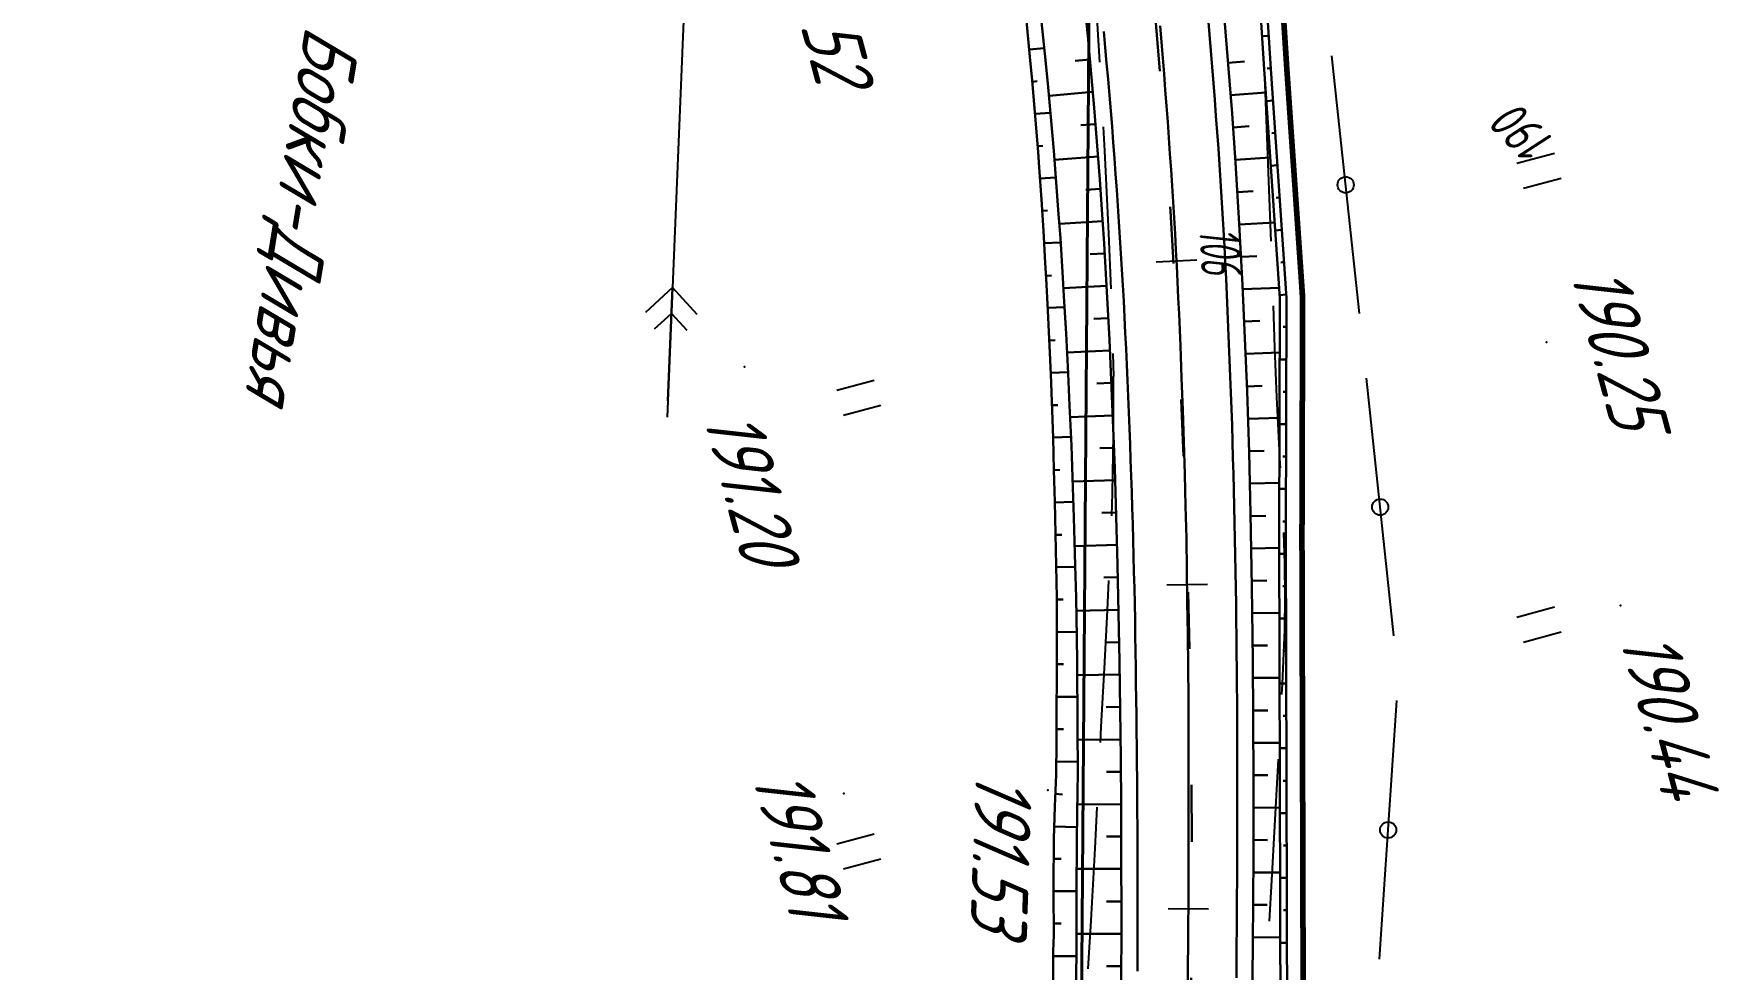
# Model space of a CAD drawing. Header units: millimetres. Extents: x -698 to 8131, y -704 to 4503.
# Drawn here: x 6838.3 to 6942.4, y 1269.1 to 1326.8 of the extents above; entities that cross this region are included whole.
import ezdxf

# ---------------------------------------------------------------- set-up
doc = ezdxf.new("R2010")
doc.units = ezdxf.units.MM
doc.linetypes.add('CONTI', pattern=[0])
doc.linetypes.add('STROT', pattern=[1.7, 0.5, -1.2])
for name, color, linetype, lineweight in [('10', 1, 'Continuous', 35), ('КОПИЯ_ОСЬ_13_ОТКОСЫ', 7, 'Continuous', 30), ('КОПИЯ_ОСЬ_ГРАНИЦЫ_ПОЛОС', 7, 'Continuous', 30), ('ОСЬ_ВЕРХ_ПОКРЫТИЯ_ГРАНИЦЫ_ПОЛОС', 7, 'Continuous', 30), ('ОСЬ_ВЕРХ_ПОКРЫТИЯ_ОСЬ', 1, 'Continuous', 30)]:
    doc.layers.add(name, color=color, linetype=linetype, lineweight=lineweight)
for name, color, linetype in [('_Ростелеком', 6, 'Continuous'), ('GOR_BDEFAULT', 212, 'CONTI'), ('NAD_MDEFAULT', 7, 'CONTI'), ('PI_OTDEFAULT', 172, 'CONTI'), ('PI_TTDEFAULT', 5, 'CONTI'), ('PLN_O', 7, 'CONTI'), ('SIT_LDEFAULT', 7, 'CONTI'), ('ZAPSKDEFAULT', 7, 'CONTI'), ('ОСЬ_ВЕРХ_ПОКРЫТИЯ_ПИКЕТЫ', 1, 'Continuous'), ('разметка', 7, 'Continuous')]:
    doc.layers.add(name, color=color, linetype=linetype)
doc.styles.add('eskd', font='isocpeui.ttf', dxfattribs={"width": 1.2})
doc.styles.add('SHRFT', font='isocpeui.ttf', dxfattribs={"width": 3.5})
doc.styles.get("Standard").update_dxf_attribs({"font": 'isocpeui.ttf'})
doc.styles.add('STYLE1', font='isocpeui.ttf', dxfattribs={"width": 0.9})
doc.linetypes.add('кабель_связи_проект.', pattern='A,10,-1,["/",STYLE1,S=3,R=0,X=0,Y=-1.5],-4.1', length=15.1)

# ---------------------------------------------------------------- blocks, each defined once
blk = doc.blocks.new('BL_2011')
at = {"color": 0}
for p, q in [((0, 0), (0, 2.4)), ((1.6, 0), (1.6, 2.4))]:
    blk.add_line(p, q, dxfattribs=at)

msp = doc.modelspace()

# ---------------------------------------------------------------- linework, layer by layer
at = {"layer": '10'}
for points in [[(6902.93, 1251.98), (6903.56, 1335.79), (6880.78, 1412.03), (6880.47, 1414.96), (6866.92, 1458.4), (6797.08, 1610.08), (6794.69, 1614.43), (6724.14, 1742.58), (6704.84, 1766.49), (6689.15, 1801.79), (6654.02, 1885.16), (6664.44, 1886.72), (6627.66, 1965.75), (6627.66, 1965.75), (6596.74, 2034.52), (6566.96, 2095.73), (6559.64, 2110.78), (6527.46, 2173.29), (6523.08, 2181.79), (6513.16, 2179.07), (6475.06, 2252.04), (6456.56, 2297.14)], [(6916.74, 1265.6), (6916.66, 1295.75), (6916.62, 1310.53), (6915.72, 1324.72), (6913.57, 1358.39), (6912.67, 1375.05), (6883.37, 1470.17), (6883.37, 1470.17), (6842.84, 1558.82), (6836.19, 1556.31), (6807.74, 1615.35), (6800.55, 1628.46), (6735.12, 1747.79), (6696.87, 1833.95), (6674.44, 1892.62), (6666.69, 1908.75), (6637.91, 1968.66)], [(6627.66, 1965.75), (6664.44, 1886.72), (6654.02, 1885.16), (6689.15, 1801.79), (6704.84, 1766.49), (6724.14, 1742.58), (6794.69, 1614.43), (6797.08, 1610.08), (6866.92, 1458.4), (6880.47, 1414.96), (6880.78, 1412.03), (6903.56, 1335.79), (6902.93, 1251.98)]]:
    msp.add_lwpolyline(points, dxfattribs=at)
at = {"layer": '_Ростелеком', "linetype": 'кабель_связи_проект.', "ltscale": 0.25}
msp.add_lwpolyline([(6916.74, 1265.6, 0.35, 0.35, 0), (6916.66, 1295.75, 0.35, 0.35, 0), (6916.7, 1310.54, 0.35, 0.35, 0), (6915.72, 1324.72, 0.35, 0.35, 0), (6914.41, 1345.34, 0.35, 0.35, 0), (6911.88, 1374.94, 0.35, 0.35, 0), (6903.72, 1402.12, 0.35, 0.35, 0), (6896.26, 1426.26, 0.35, 0.35, 0), (6888.99, 1450.86, 0.35, 0.35, 0), (6888.99, 1450.86, 0.35, 0.35, 0), (6883.37, 1470.17, 0.35, 0.35, 0), (6865.7, 1508.82, 0.35, 0.35, 0), (6845.01, 1548.28, 0.35, 0.35, 0), (6827.6, 1582.74, 0.35, 0.35, 0), (6809.55, 1615.77, 0.35, 0.35, 0), (6786.16, 1661.13, 0.35, 0.35, 0), (6766.49, 1696.78, 0.35, 0.35, 0)], format="xyseb", dxfattribs=at)
at = {"layer": 'PI_TTDEFAULT', "color": 5}
for p in [(6931.77, 1307.79, 190.25), (6882.24, 1306.27, 191.2), (6936.32, 1291.55, 190.44), (6888.37, 1279.93, 191.81), (6900.96, 1280.15, 191.53)]:
    msp.add_point(p, dxfattribs=at)
at = {"layer": 'PLN_O'}
for p, q in [((6920.21, 1309.55), (6918.51, 1325.46)), ((6922.34, 1289.66), (6920.64, 1305.57)), ((6921.45, 1269.71), (6922.51, 1285.67))]:
    msp.add_line(p, q, dxfattribs=at)
for centre in [(6919.36, 1317.5), (6921.49, 1297.61), (6921.98, 1277.69)]:
    msp.add_circle(centre, 0.5, dxfattribs=at)
at = {"layer": 'SIT_LDEFAULT', "color": 7}
for p, q in [((6878.77, 1335.1), (6877.46, 1303.17)), ((6903.89, 1329.47), (6904.16, 1325.06)), ((6914.38, 1323.72), (6914.37, 1324.02)), ((6914.61, 1317.73), (6914.38, 1323.72)), ((6904.39, 1321.07), (6904.47, 1319.6)), ((6904.47, 1319.6), (6904.72, 1314.49)), ((6914.75, 1314.03), (6914.61, 1317.73)), ((6904.72, 1314.49), (6904.86, 1311.08)), ((6877.79, 1311.16), (6876.12, 1309.63)), ((6877.5, 1304.17), (6877.79, 1311.16)), ((6879.32, 1309.5), (6877.79, 1311.16)), ((6876.68, 1308.61), (6877.72, 1309.56)), ((6877.72, 1309.56), (6878.68, 1308.52)), ((6914.99, 1307.44), (6914.9, 1310.03)), ((6915.11, 1304.39), (6914.99, 1307.44)), ((6904.98, 1307.08), (6905.02, 1305.67)), ((6905.01, 1305.67), (6905.01, 1302.07)), ((6915.21, 1302.34), (6915.11, 1304.39)), ((6915.32, 1300.29), (6915.21, 1302.34)), ((6905.01, 1302.07), (6904.95, 1298.47)), ((6915.33, 1300.04), (6915.32, 1300.29)), ((6904.94, 1298.47), (6904.89, 1297.08)), ((6915.6, 1294.14), (6915.54, 1296.04)), ((6915.63, 1292.09), (6915.6, 1294.14)), ((6904.72, 1293.08), (6904.63, 1291.26)), ((6915.6, 1290.04), (6915.63, 1292.09)), ((6904.64, 1291.26), (6904.45, 1287.66)), ((6915.45, 1286.71), (6915.6, 1290.04)), ((6904.45, 1287.66), (6904.25, 1284.06)), ((6915.42, 1286.05), (6915.45, 1286.71)), ((6904.25, 1284.06), (6904.2, 1283.09)), ((6914.8, 1274.57), (6915.17, 1281.31)), ((6915.17, 1281.31), (6915.21, 1282.06)), ((6903.99, 1279.1), (6903.86, 1276.54)), ((6903.87, 1276.54), (6903.62, 1272.1)), ((6914.66, 1272.07), (6914.8, 1274.57)), ((6903.62, 1272.1), (6903.44, 1269.12))]:
    msp.add_line(p, q, dxfattribs=at)
at = {"layer": 'КОПИЯ_ОСЬ_13_ОТКОСЫ'}
for p, q in [((6914.6, 1326.69), (6914.2, 1326.67)), ((6914.72, 1324.7), (6914.52, 1324.68)), ((6914.86, 1322.7), (6914.46, 1322.67)), ((6915, 1320.71), (6914.8, 1320.69)), ((6915.14, 1318.71), (6914.74, 1318.68)), ((6915.27, 1316.72), (6915.07, 1316.7)), ((6915.41, 1314.72), (6915.01, 1314.69)), ((6915.55, 1312.72), (6915.35, 1312.71)), ((6915.69, 1310.73), (6915.29, 1310.7)), ((6915.7, 1308.73), (6915.5, 1308.73)), ((6915.69, 1306.73), (6915.29, 1306.73)), ((6915.69, 1304.73), (6915.49, 1304.73)), ((6915.68, 1302.73), (6915.28, 1302.73)), ((6915.68, 1300.73), (6915.48, 1300.73)), ((6915.67, 1298.73), (6915.27, 1298.73)), ((6915.67, 1296.73), (6915.47, 1296.73)), ((6915.67, 1294.73), (6915.27, 1294.73)), ((6915.67, 1292.73), (6915.47, 1292.73)), ((6915.68, 1290.73), (6915.28, 1290.73)), ((6915.68, 1288.73), (6915.48, 1288.73)), ((6915.69, 1286.73), (6915.29, 1286.73)), ((6915.69, 1284.73), (6915.49, 1284.73)), ((6915.7, 1282.73), (6915.3, 1282.73)), ((6915.7, 1280.73), (6915.5, 1280.73)), ((6915.71, 1278.73), (6915.31, 1278.73)), ((6915.71, 1276.73), (6915.51, 1276.73)), ((6915.72, 1274.73), (6915.32, 1274.73)), ((6915.72, 1272.73), (6915.52, 1272.73)), ((6915.73, 1270.73), (6915.33, 1270.73))]:
    msp.add_line(p, q, dxfattribs=at)
for points in [[(6915.07, 1186.73), (6915.07, 1186.73), (6915.45, 1206.02), (6915.4, 1235.8), (6915.34, 1265.6), (6915.26, 1295.75), (6915.3, 1310.5), (6914.33, 1324.63), (6913.01, 1345.23), (6912.21, 1352.24)], [(6915.86, 1186.73), (6915.74, 1191.07), (6915.85, 1206.02), (6915.8, 1235.8), (6915.74, 1265.6), (6915.66, 1295.75), (6915.7, 1310.51), (6914.73, 1324.66), (6913.41, 1345.26), (6912.81, 1352.33)], [(6900.4, 1329.37), (6900.85, 1324.98), (6900.99, 1323.52), (6901.33, 1319.6), (6901.63, 1315.69), (6901.74, 1314.21), (6901.9, 1311.76), (6901.98, 1310.28), (6902.09, 1308.32), (6902.22, 1305.85), (6902.31, 1303.88), (6902.42, 1301.42), (6902.49, 1299.44), (6902.58, 1296.97), (6902.66, 1294.01), (6902.71, 1292.03), (6902.75, 1289.55), (6902.77, 1288.07), (6902.8, 1284.1), (6902.82, 1281.12), (6902.8, 1280.13), (6902.75, 1277.15), (6902.74, 1273.67), (6902.74, 1271.18), (6902.69, 1264.21)], [(6900.4, 1329.37), (6900.85, 1324.98), (6900.99, 1323.52), (6901.33, 1319.6), (6901.63, 1315.69), (6901.74, 1314.21), (6901.9, 1311.76), (6901.98, 1310.28), (6902.09, 1308.32), (6902.22, 1305.85), (6902.31, 1303.88), (6902.42, 1301.42), (6902.49, 1299.44), (6902.58, 1296.97), (6902.66, 1294.01), (6902.71, 1292.03), (6902.75, 1289.55), (6902.77, 1288.07), (6902.8, 1284.1), (6902.82, 1281.12), (6902.8, 1280.13), (6902.75, 1277.15), (6902.74, 1273.67), (6902.74, 1271.18), (6902.69, 1264.21)], [(6899.62, 1327.82), (6899.86, 1325.39), (6899.99, 1323.93), (6900.16, 1321.98), (6900.36, 1319.54), (6900.43, 1318.56), (6900.57, 1316.6), (6900.69, 1314.65), (6900.81, 1312.69), (6900.87, 1311.71), (6900.97, 1309.74), (6901.15, 1305.81), (6901.29, 1301.88), (6901.34, 1299.91), (6901.39, 1297.93), (6901.42, 1296.95), (6901.48, 1293.99), (6901.52, 1292.01), (6901.52, 1290.03), (6901.52, 1289.04), (6901.52, 1287.06), (6901.51, 1285.08), (6901.51, 1283.1), (6901.49, 1281.12), (6901.44, 1280.13), (6901.39, 1279.14), (6901.33, 1277.15), (6901.34, 1276.16), (6901.31, 1275.17), (6901.32, 1272.88), (6901.33, 1272.18), (6901.33, 1271.19), (6901.3, 1270.2), (6901.29, 1267.21)], [(6903.34, 1327.67), (6903.44, 1326.69), (6903.83, 1322.26), (6904.18, 1317.82), (6904.34, 1315.35), (6904.44, 1313.87), (6904.77, 1307.94), (6905.05, 1301.5), (6905.1, 1300.01), (6905.19, 1297.03), (6905.27, 1294.05), (6905.34, 1291.07), (6905.39, 1288.09), (6905.44, 1285.11), (6905.47, 1282.12), (6905.49, 1279.13), (6905.5, 1275.65), (6905.51, 1272.85), (6905.5, 1267.17)], [(6911.85, 1327.94), (6912.11, 1324.92), (6912.35, 1321.89), (6912.56, 1318.87), (6912.79, 1315.09), (6912.99, 1311.31), (6913.27, 1304.77), (6913.39, 1300.99), (6913.49, 1297.22), (6913.57, 1292.69), (6913.63, 1288.17), (6913.65, 1284.65), (6913.66, 1280.63), (6913.66, 1276.12), (6913.62, 1270.6), (6913.55, 1263.08)], [(6899.81, 1325.85), (6900.75, 1325.94)], [(6903.57, 1325.23), (6902.66, 1325.14)], [(6912.1, 1325.03), (6913.11, 1325.11)], [(6899.99, 1323.86), (6900.31, 1323.89)], [(6903.75, 1323.23), (6901.04, 1323)], [(6912.26, 1323.03), (6914.43, 1323.2)], [(6900.16, 1321.87), (6901.13, 1321.95)], [(6903.91, 1321.24), (6903.01, 1321.17)], [(6912.41, 1321.04), (6913.4, 1321.11)], [(6900.33, 1319.88), (6900.65, 1319.9)], [(6904.07, 1319.25), (6901.38, 1319.04)], [(6912.55, 1319.04), (6914.7, 1319.19)], [(6900.48, 1317.88), (6901.47, 1317.95)], [(6904.21, 1317.25), (6903.32, 1317.19)], [(6912.67, 1317.05), (6913.65, 1317.11)], [(6900.61, 1315.89), (6900.94, 1315.91)], [(6904.35, 1315.26), (6901.68, 1315.09)], [(6912.79, 1315.05), (6914.98, 1315.18)], [(6900.74, 1313.89), (6901.75, 1313.95)], [(6904.47, 1313.26), (6903.58, 1313.21)], [(6912.9, 1313.05), (6913.87, 1313.1)], [(6900.86, 1311.89), (6901.19, 1311.91)], [(6904.58, 1311.26), (6901.93, 1311.12)], [(6913, 1311.06), (6915.26, 1311.15)], [(6900.96, 1309.9), (6902, 1309.95)], [(6904.7, 1309.27), (6903.81, 1309.22)], [(6913.09, 1309.06), (6914.05, 1309.1)], [(6901.06, 1307.9), (6901.41, 1307.91)], [(6904.8, 1307.27), (6902.15, 1307.16)], [(6913.17, 1307.06), (6915.29, 1307.15)], [(6901.15, 1305.9), (6902.22, 1305.94)], [(6904.88, 1305.27), (6904, 1305.23)], [(6913.26, 1305.06), (6914.21, 1305.1)], [(6901.22, 1303.9), (6901.58, 1303.91)], [(6904.97, 1303.27), (6902.34, 1303.16)], [(6913.32, 1303.06), (6915.28, 1303.13)], [(6901.29, 1301.9), (6902.39, 1301.94)], [(6905.05, 1301.27), (6904.18, 1301.24)], [(6913.39, 1301.06), (6914.32, 1301.09)], [(6901.34, 1299.9), (6901.71, 1299.91)], [(6905.12, 1299.28), (6902.5, 1299.19)], [(6913.44, 1299.06), (6915.27, 1299.11)], [(6901.39, 1297.9), (6902.54, 1297.94)], [(6905.19, 1297.28), (6904.31, 1297.25)], [(6913.49, 1297.06), (6914.42, 1297.08)], [(6901.44, 1295.9), (6901.83, 1295.91)], [(6905.24, 1295.28), (6902.63, 1295.21)], [(6913.53, 1295.06), (6915.27, 1295.1)], [(6901.48, 1293.91), (6902.66, 1293.93)], [(6905.29, 1293.28), (6904.42, 1293.26)], [(6913.56, 1293.06), (6914.49, 1293.08)], [(6901.52, 1291.91), (6901.91, 1291.91)], [(6905.34, 1291.28), (6902.72, 1291.22)], [(6913.59, 1291.07), (6915.28, 1291.09)], [(6901.52, 1289.91), (6902.74, 1289.9)], [(6905.37, 1289.28), (6904.5, 1289.26)], [(6913.62, 1289.07), (6914.53, 1289.08)], [(6901.52, 1287.91), (6901.93, 1287.91)], [(6905.41, 1287.28), (6902.78, 1287.24)], [(6913.63, 1287.07), (6915.29, 1287.08)], [(6901.52, 1285.91), (6902.79, 1285.9)], [(6905.43, 1285.28), (6904.56, 1285.27)], [(6913.65, 1285.07), (6914.55, 1285.07)], [(6901.51, 1283.91), (6901.93, 1283.9)], [(6905.46, 1283.28), (6902.81, 1283.25)], [(6913.66, 1283.07), (6915.3, 1283.07)], [(6901.5, 1281.91), (6902.81, 1281.89)], [(6905.47, 1281.28), (6904.59, 1281.27)], [(6913.66, 1281.07), (6914.55, 1281.07)], [(6901.43, 1279.91), (6901.87, 1279.88)], [(6905.49, 1279.28), (6902.79, 1279.26)], [(6913.66, 1279.07), (6915.31, 1279.06)], [(6901.35, 1277.91), (6902.76, 1277.87)], [(6905.5, 1277.28), (6904.6, 1277.28)], [(6913.66, 1277.07), (6914.54, 1277.06)], [(6901.33, 1275.91), (6901.8, 1275.9)], [(6905.51, 1275.28), (6902.74, 1275.28)], [(6913.65, 1275.07), (6915.32, 1275.06)], [(6901.32, 1273.91), (6902.74, 1273.92)], [(6905.51, 1273.28), (6904.59, 1273.28)], [(6913.64, 1273.07), (6914.51, 1273.06)], [(6901.33, 1271.91), (6901.8, 1271.91)], [(6905.51, 1271.28), (6902.74, 1271.28)], [(6913.63, 1271.07), (6915.33, 1271.06)], [(6901.3, 1269.91), (6902.73, 1269.91)], [(6905.5, 1269.28), (6904.58, 1269.28)]]:
    msp.add_lwpolyline(points, dxfattribs=at)
at = {"layer": 'КОПИЯ_ОСЬ_ГРАНИЦЫ_ПОЛОС'}
msp.add_lwpolyline([(6912.61, 1268.57), (6912.62, 1269.57), (6912.62, 1270.57), (6912.63, 1271.57), (6912.64, 1272.57), (6912.64, 1273.58), (6912.65, 1274.58), (6912.65, 1275.58), (6912.66, 1276.58), (6912.66, 1277.58), (6912.66, 1278.59), (6912.66, 1279.59), (6912.66, 1280.59), (6912.66, 1281.59), (6912.66, 1282.6), (6912.66, 1283.6), (6912.65, 1284.6), (6912.65, 1285.61), (6912.64, 1286.61), (6912.63, 1287.61), (6912.62, 1288.61), (6912.61, 1289.62), (6912.6, 1290.62), (6912.59, 1291.63), (6912.57, 1292.63), (6912.56, 1293.63), (6912.54, 1294.64), (6912.52, 1295.64), (6912.5, 1296.64), (6912.48, 1297.65), (6912.45, 1298.65), (6912.43, 1299.66), (6912.4, 1300.66), (6912.37, 1301.67), (6912.34, 1302.67), (6912.3, 1303.67), (6912.27, 1304.68), (6912.23, 1305.68), (6912.19, 1306.69), (6912.15, 1307.69), (6912.11, 1308.7), (6912.07, 1309.7), (6912.02, 1310.71), (6911.97, 1311.71), (6911.92, 1312.72), (6911.87, 1313.72), (6911.81, 1314.73), (6911.75, 1315.73), (6911.69, 1316.73), (6911.63, 1317.74), (6911.56, 1318.74), (6911.5, 1319.75), (6911.43, 1320.75), (6911.35, 1321.76), (6911.28, 1322.76), (6911.2, 1323.77), (6911.12, 1324.77), (6911.04, 1325.77), (6910.95, 1326.78), (6910.86, 1327.78)], dxfattribs=at)
at = {"layer": 'ОСЬ_ВЕРХ_ПОКРЫТИЯ_ГРАНИЦЫ_ПОЛОС'}
for points in [[(6903.34, 1327.67), (6903.44, 1326.69), (6903.83, 1322.26), (6904.18, 1317.82), (6904.34, 1315.35), (6904.44, 1313.87), (6904.77, 1307.94), (6905.05, 1301.5), (6905.1, 1300.01), (6905.19, 1297.03), (6905.27, 1294.05), (6905.34, 1291.07), (6905.39, 1288.09), (6905.44, 1285.11), (6905.47, 1282.12), (6905.49, 1279.13), (6905.5, 1275.65), (6905.51, 1272.85), (6905.5, 1267.17)], [(6911.85, 1327.94), (6912.11, 1324.92), (6912.35, 1321.89), (6912.56, 1318.87), (6912.79, 1315.09), (6912.99, 1311.31), (6913.27, 1304.77), (6913.39, 1300.99), (6913.49, 1297.22), (6913.57, 1292.69), (6913.63, 1288.17), (6913.65, 1284.65), (6913.66, 1280.63), (6913.66, 1276.12), (6913.62, 1270.6), (6913.55, 1263.08)], [(6906.51, 1268.98), (6906.51, 1269.97), (6906.51, 1270.96), (6906.51, 1271.94), (6906.51, 1272.93), (6906.51, 1273.92), (6906.51, 1274.9), (6906.5, 1275.89), (6906.5, 1276.87), (6906.5, 1277.86), (6906.49, 1278.85), (6906.49, 1279.83), (6906.48, 1280.82), (6906.47, 1281.8), (6906.46, 1282.79), (6906.45, 1283.78), (6906.44, 1284.76), (6906.43, 1285.75), (6906.41, 1286.73), (6906.4, 1287.72), (6906.38, 1288.7), (6906.37, 1289.69), (6906.35, 1290.67), (6906.33, 1291.65), (6906.31, 1292.64), (6906.28, 1293.62), (6906.26, 1294.61), (6906.23, 1295.59), (6906.21, 1296.57), (6906.18, 1297.56), (6906.15, 1298.54), (6906.12, 1299.52), (6906.08, 1300.51), (6906.05, 1301.49), (6906.01, 1302.47), (6905.97, 1303.45), (6905.93, 1304.43), (6905.89, 1305.42), (6905.84, 1306.4), (6905.8, 1307.38), (6905.75, 1308.36), (6905.7, 1309.34), (6905.65, 1310.32), (6905.59, 1311.3), (6905.54, 1312.28), (6905.48, 1313.26), (6905.42, 1314.24), (6905.36, 1315.22), (6905.29, 1316.2), (6905.22, 1317.18), (6905.15, 1318.16), (6905.08, 1319.14), (6905.01, 1320.11), (6904.93, 1321.09), (6904.85, 1322.07), (6904.77, 1323.04), (6904.69, 1324.02), (6904.6, 1325), (6904.51, 1325.97), (6904.42, 1326.95)]]:
    msp.add_lwpolyline(points, dxfattribs=at)
at = {"layer": 'ОСЬ_ВЕРХ_ПОКРЫТИЯ_ОСЬ'}
msp.add_lwpolyline([(6907.9, 1327.3), (6907.98, 1326.31), (6908.07, 1325.32), (6908.15, 1324.34), (6908.22, 1323.35), (6908.3, 1322.37), (6908.37, 1321.38), (6908.44, 1320.39), (6908.51, 1319.41), (6908.58, 1318.42), (6908.64, 1317.43), (6908.7, 1316.45), (6908.76, 1315.46), (6908.82, 1314.47), (6908.87, 1313.48), (6908.93, 1312.5), (6908.98, 1311.51), (6909.02, 1310.52), (6909.07, 1309.53), (6909.11, 1308.55), (6909.16, 1307.56), (6909.23, 1305.58), (6909.31, 1303.6), (6909.37, 1301.63), (6909.42, 1299.65), (6909.47, 1297.67), (6909.52, 1295.69), (6909.55, 1293.72), (6909.58, 1291.74), (6909.61, 1289.76), (6909.63, 1287.78), (6909.65, 1285.81), (6909.66, 1283.83), (6909.66, 1281.85), (6909.66, 1279.87), (6909.66, 1276.9), (6909.65, 1273.94), (6909.63, 1270.97), (6909.59, 1267.01)], dxfattribs=at)
at = {"layer": 'ОСЬ_ВЕРХ_ПОКРЫТИЯ_ПИКЕТЫ'}
for p, q in [((6907.66, 1312.75), (6910.16, 1312.88)), ((6907.66, 1312.75), (6910.16, 1312.88)), ((6908.32, 1292.81), (6910.82, 1292.85)), ((6908.39, 1272.84), (6910.89, 1272.82))]:
    msp.add_line(p, q, dxfattribs=at)
at = {"layer": 'разметка', "linetype": 'STROT', "lineweight": 30, "ltscale": 7}
msp.add_lwpolyline([(6424, 2664.58), (6427.83, 2578.04, 0.00256), (6430.11, 2531.85, 0.014826), (6434.62, 2478.29, 0.010268), (6438.13, 2452.28, 0.009124), (6446.96, 2401.8, 0.030208), (6464.07, 2325.5, 0.031045), (6482.56, 2278.54, 0.007877), (6500.41, 2241.59), (6597.29, 2046.24, -0.002974), (6607.74, 2024.86), (6661.14, 1913.88, -0.030398), (6679.8, 1870.06), (6707.86, 1794.65, 0.046344), (6739.83, 1725.56), (6778.23, 1656.98, -0.011361), (6820.82, 1576.7), (6851.8, 1514.95, -0.022225), (6868.88, 1478.19, -0.0221), (6881.77, 1439.92, -0.002395), (6890.45, 1411.13, -0.036323), (6905.95, 1344.28, -0.038365), (6909.42, 1253.17)], format="xyb", dxfattribs=at)

# ---------------------------------------------------------------- block references
at = {"layer": 'ZAPSKDEFAULT', "color": 7, "rotation": 285}
for p in [(6929.93, 1318.83), (6887.93, 1304.83), (6929.93, 1290.83), (6887.93, 1276.83)]:
    msp.add_blockref('BL_2011', p, dxfattribs=at)

# ---------------------------------------------------------------- texts
at = {"layer": 'GOR_BDEFAULT', "color": 212, "style": 'SHRFT', "width": 0.75}
msp.add_text('190', height=2.362, rotation=134.2947, dxfattribs=at).set_placement((6932.41, 1320.16, 190))
at = {"layer": 'NAD_MDEFAULT', "color": 7, "style": 'eskd', "oblique": 10, "width": 0.8}
msp.add_text('Бобки-Дивья', height=3.5, rotation=260.6211, dxfattribs=at).set_placement((6855.15, 1327.43))
at = {"layer": 'PI_OTDEFAULT', "color": 172, "style": 'eskd', "oblique": 10, "width": 0.8}
for s, rotation, p in [('190.52', 285, (6884.06, 1333.37)), ('190.25', 285, (6933.2, 1312.09)), ('191.20', 285, (6879.67, 1303.17)), ('190.44', 285, (6936.25, 1289.55)), ('191.81', 285, (6882.68, 1281.03)), ('191.53', 268, (6896.52, 1281.38))]:
    msp.add_text(s, height=3.5, rotation=rotation, dxfattribs=at).set_placement(p)
at = {"layer": 'ОСЬ_ВЕРХ_ПОКРЫТИЯ_ПИКЕТЫ', "width": 0.6}
msp.add_text('106', height=2.5, rotation=273.0123, dxfattribs=at).set_placement((6910.31, 1314.77))

doc.saveas('drawing.dxf')
